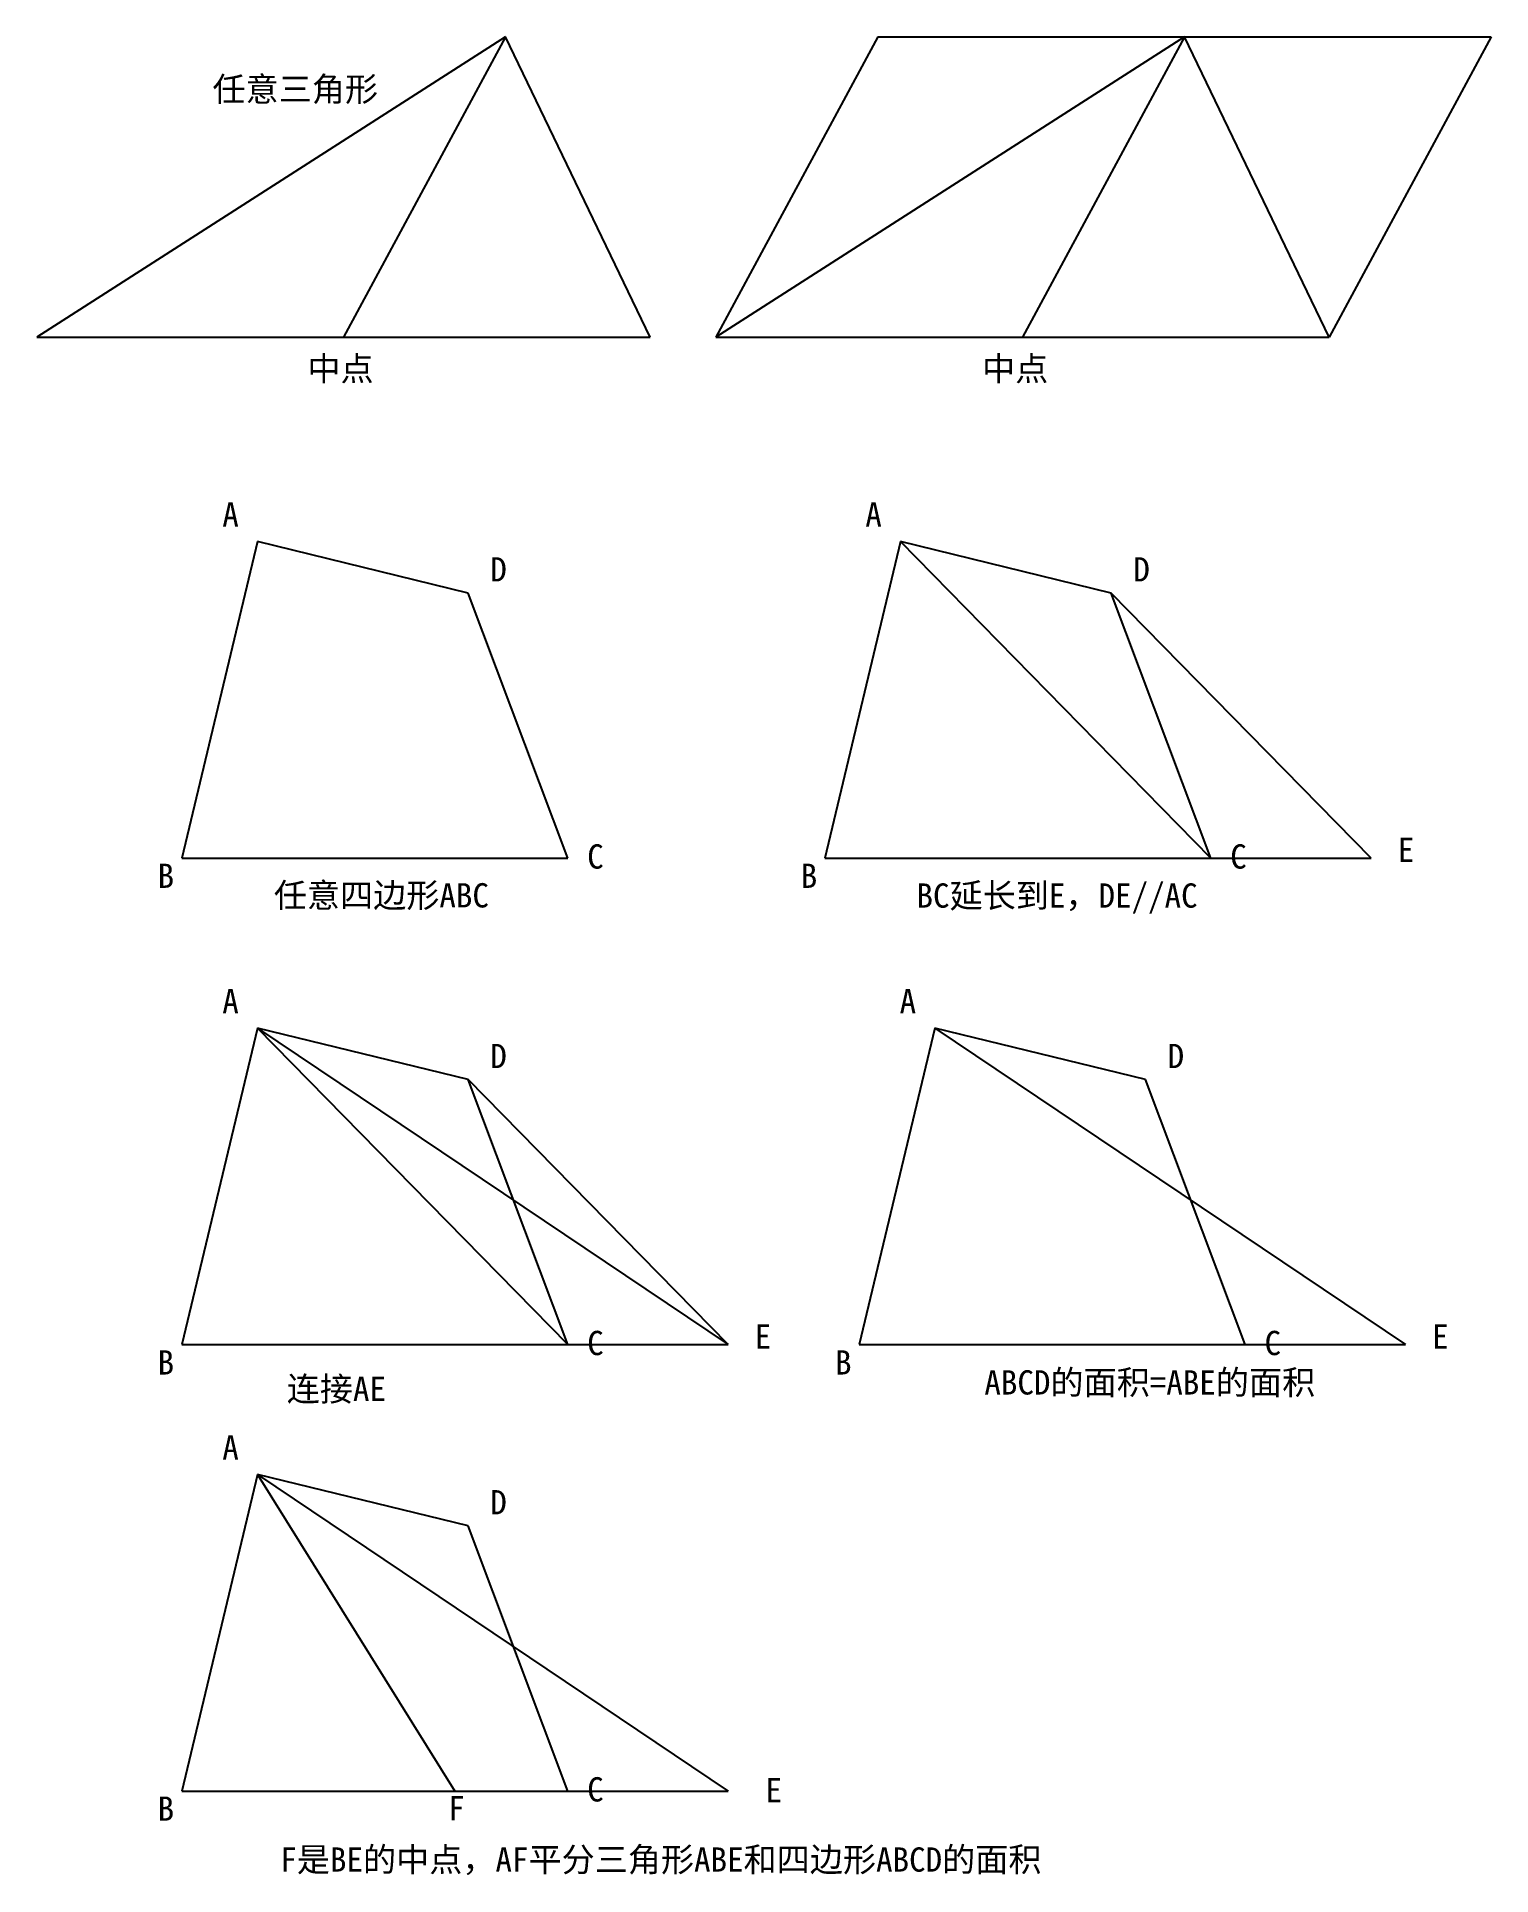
# Model space of a CAD drawing. Header units: millimetres. Extents: x 255 to 1573, y -933 to 733.
import ezdxf

# ---------------------------------------------------------------- set-up
doc = ezdxf.new("R2010")
doc.units = ezdxf.units.MM
doc.styles.get("Standard").update_dxf_attribs({"font": '', "height": 32})
doc.styles.get('Standard').set_extended_font_data('SimSun')

msp = doc.modelspace()

# ---------------------------------------------------------------- linework, layer by layer
for p, q in [((679.3, 733.5), (254.6, 461.2)), ((810.3, 461.2), (679.3, 733.5)), ((1294.8, 733.5), (870.1, 461.2)), ((1425.8, 461.2), (1294.8, 733.5)), ((254.6, 461.2), (810.3, 461.2)), ((870.1, 461.2), (1425.8, 461.2)), ((454.6, 275.9), (386.1, -10.8)), ((645.4, 229.3), (454.6, 275.9)), ((1037.3, 275.9), (968.8, -10.8)), ((1228.2, 229.3), (1037.3, 275.9)), ((735.8, -10.8), (645.4, 229.3)), ((1318.5, -10.8), (1228.2, 229.3)), ((386.1, -10.8), (735.8, -10.8)), ((968.8, -10.8), (1318.5, -10.8)), ((968.8, -10.8), (1463.7, -10.8)), ((1318.5, -10.8), (1463.7, -10.8)), ((454.6, -165.1), (386.1, -451.8)), ((645.4, -211.6), (454.6, -165.1)), ((1068.4, -165.1), (999.9, -451.8)), ((1259.3, -211.6), (1068.4, -165.1)), ((735.8, -451.8), (645.4, -211.6)), ((1349.6, -451.8), (1259.3, -211.6)), ((386.1, -451.8), (735.8, -451.8)), ((386.1, -451.8), (881, -451.8)), ((735.8, -451.8), (881, -451.8)), ((999.9, -451.8), (1349.6, -451.8)), ((999.9, -451.8), (1494.8, -451.8)), ((1349.6, -451.8), (1494.8, -451.8)), ((454.6, -569.5), (386.1, -856.3)), ((645.4, -616.1), (454.6, -569.5)), ((735.8, -856.3), (645.4, -616.1)), ((386.1, -856.3), (735.8, -856.3)), ((386.1, -856.3), (881, -856.3)), ((735.8, -856.3), (881, -856.3))]:
    msp.add_line(p, q)
at = {"color": 1}
for p, q in [((679.3, 733.5), (532.4, 461.2)), ((1294.8, 733.5), (1147.9, 461.2)), ((454.6, -569.5), (633.5, -856.3))]:
    msp.add_line(p, q, dxfattribs=at)
at = {"color": 3}
for p, q in [((1016.9, 733.5), (870.1, 461.2)), ((1016.9, 733.5), (1572.6, 733.5)), ((1572.6, 733.5), (1425.8, 461.2)), ((1318.5, -10.8), (1037.3, 275.9)), ((1463.7, -10.8), (1228.2, 229.3)), ((1318.5, -10.8), (1463.7, -10.8)), ((735.8, -451.8), (454.6, -165.1)), ((454.6, -165.1), (881, -451.8)), ((1068.4, -165.1), (1494.8, -451.8)), ((881, -451.8), (645.4, -211.6)), ((735.8, -451.8), (881, -451.8)), ((1349.6, -451.8), (1494.8, -451.8)), ((454.6, -569.5), (881, -856.3)), ((735.8, -856.3), (881, -856.3))]:
    msp.add_line(p, q, dxfattribs=at)

# ---------------------------------------------------------------- texts
for s, p in [('任意三角形', (413.8, 675)), ('中点', (499.8, 421.7)), ('中点', (1111.2, 421.7)), ('A', (422.7, 289.5)), ('A', (1005.4, 289.5)), ('D', (665.6, 239.8)), ('D', (1248.3, 239.8)), ('C', (753.4, -20.4)), ('C', (1336.1, -20.4)), ('E', (1487.9, -14.5)), ('B', (364.1, -37.9)), ('B', (946.9, -37.9)), ('任意四边形ABC', (469.4, -55.6)), ('BC延长到E，DE//AC', (1051.8, -55.8)), ('A', (422.7, -151.5)), ('A', (1036.5, -151.5)), ('D', (665.6, -201.2)), ('D', (1279.4, -201.2)), ('C', (753.4, -461.3)), ('E', (905.2, -455.5)), ('C', (1367.2, -461.3)), ('E', (1519, -455.5)), ('B', (364.1, -478.9)), ('B', (978, -478.9)), ('连接AE', (481.1, -502.9)), ('ABCD的面积=ABE的面积', (1113.3, -497)), ('A', (422.7, -555.9)), ('D', (665.6, -605.6)), ('C', (753.4, -865.8)), ('E', (915, -866.5)), ('B', (364.1, -883.3)), ('F', (627.5, -882.8)), ('F是BE的中点，AF平分三角形ABE和四边形ABCD的面积', (475.3, -929.4))]:
    msp.add_text(s, height=22).set_placement(p)

doc.saveas('drawing.dxf')
